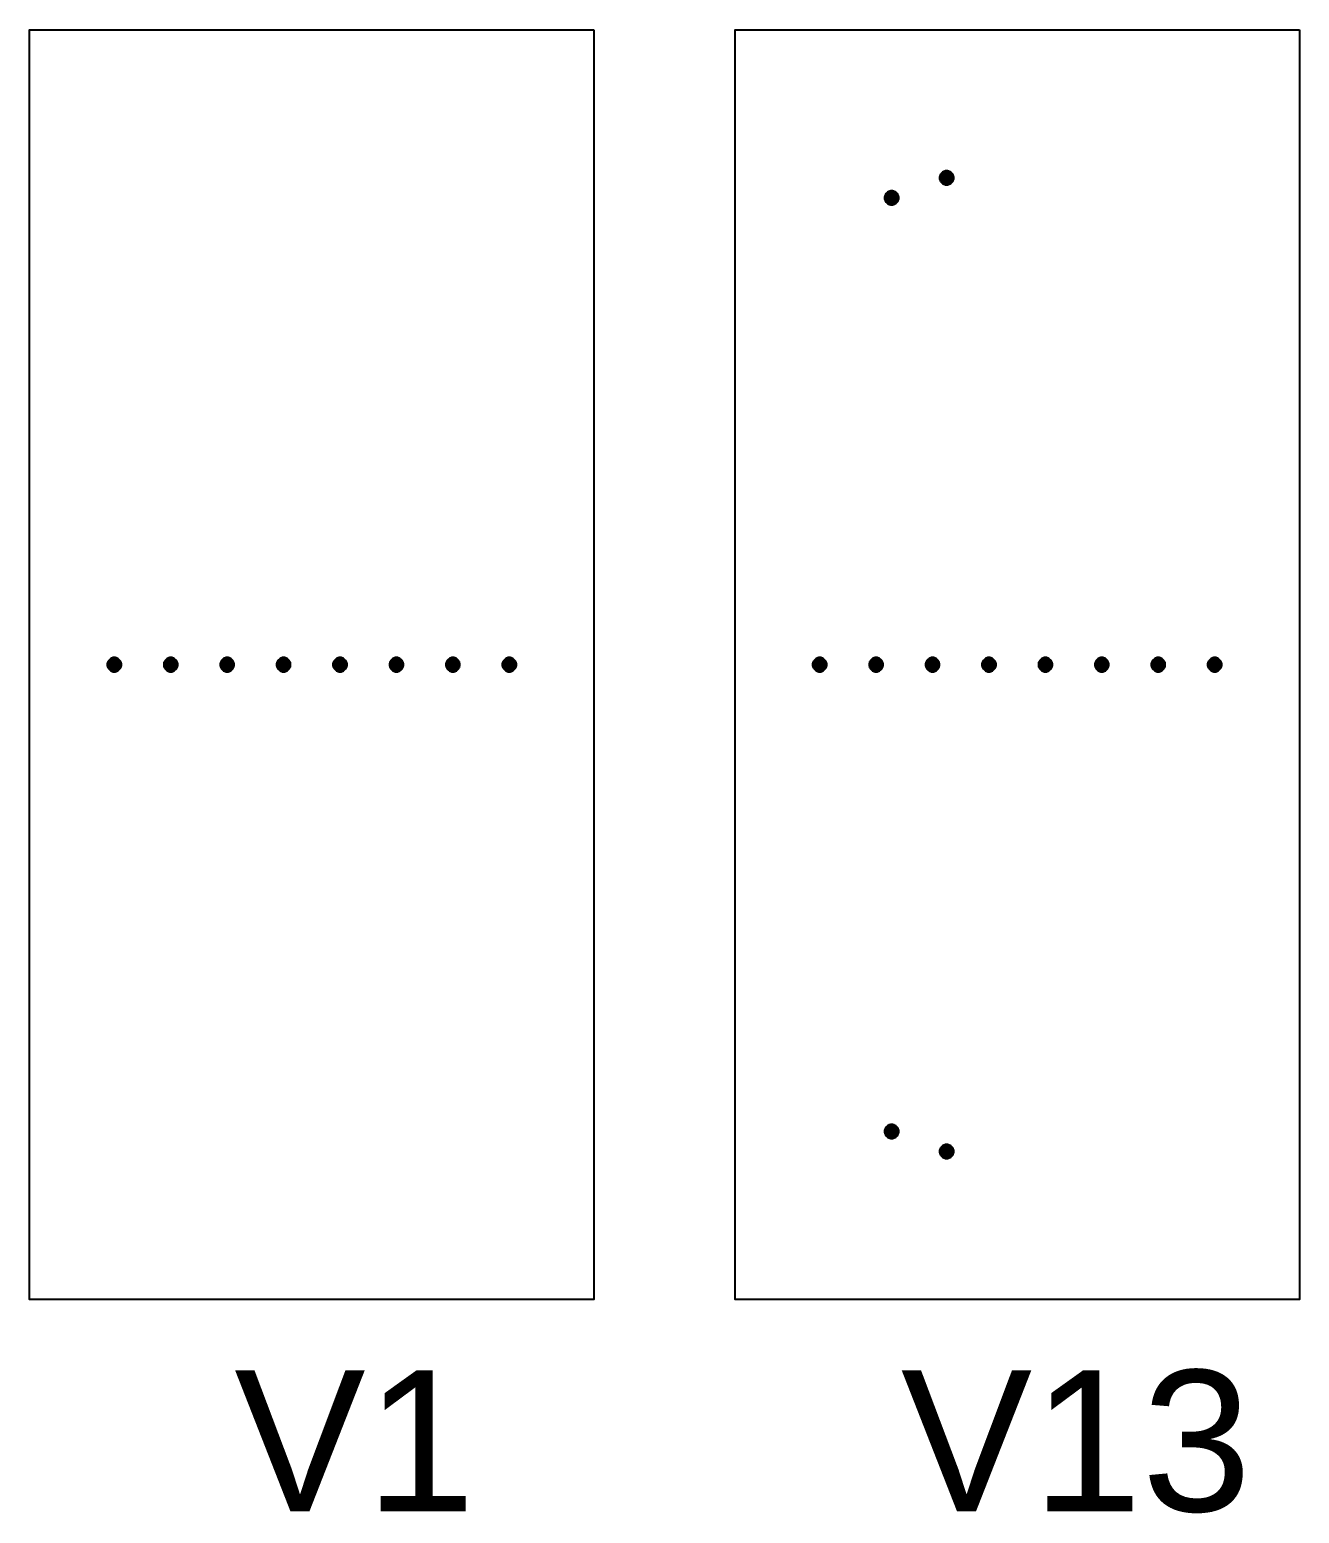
# Model space of a CAD drawing. Extents: x -2 to 177, y -6 to 16.
# Drawn here: x -2 to 7, y 4.99 to 15.5 of the extents above; entities that cross this region are included whole.
import ezdxf

# ---------------------------------------------------------------- set-up
doc = ezdxf.new("R2010")
doc.units = 0
doc.layers.get('0').update_dxf_attribs({"color": 255, "linetype": 'continuous'})
for name, color, linetype in [('Outline', 1, 'continuous'), ('V1', 233, 'continuous'), ('V13', 206, 'continuous')]:
    doc.layers.add(name, color=color, linetype=linetype)
doc.styles.get("Standard").update_dxf_attribs({"font": 'ARIAL.TTF'})

msp = doc.modelspace()

# ---------------------------------------------------------------- linework, layer by layer
at = {"layer": 'Outline'}
for points in [[(2, 15.5), (2, 6.5), (-2, 6.5), (-2, 15.5)], [(7, 15.5), (7, 6.5), (3, 6.5), (3, 15.5)]]:
    msp.add_lwpolyline(points, close=True, dxfattribs=at)
at = {"layer": 'V1'}
for points in [[(-1.35, 11), (-1.35, 11.007), (-1.352, 11.013), (-1.354, 11.019), (-1.357, 11.025), (-1.36, 11.03), (-1.365, 11.035), (-1.37, 11.04), (-1.375, 11.043), (-1.381, 11.046), (-1.387, 11.048), (-1.393, 11.05), (-1.4, 11.05), (-1.407, 11.05), (-1.413, 11.048), (-1.419, 11.046), (-1.425, 11.043), (-1.43, 11.04), (-1.435, 11.035), (-1.44, 11.03), (-1.443, 11.025), (-1.446, 11.019), (-1.448, 11.013), (-1.45, 11.007), (-1.45, 11), (-1.45, 10.993), (-1.448, 10.987), (-1.446, 10.981), (-1.443, 10.975), (-1.44, 10.97), (-1.435, 10.965), (-1.43, 10.96), (-1.425, 10.957), (-1.419, 10.954), (-1.413, 10.952), (-1.407, 10.95), (-1.4, 10.95), (-1.393, 10.95), (-1.387, 10.952), (-1.381, 10.954), (-1.375, 10.957), (-1.37, 10.96), (-1.365, 10.965), (-1.36, 10.97), (-1.357, 10.975), (-1.354, 10.981), (-1.352, 10.987), (-1.35, 10.993), (-1.35, 11)], [(-0.95, 11), (-0.95, 11.007), (-0.952, 11.013), (-0.954, 11.019), (-0.957, 11.025), (-0.96, 11.03), (-0.965, 11.035), (-0.97, 11.04), (-0.975, 11.043), (-0.981, 11.046), (-0.987, 11.048), (-0.993, 11.05), (-1, 11.05), (-1.007, 11.05), (-1.013, 11.048), (-1.019, 11.046), (-1.025, 11.043), (-1.03, 11.04), (-1.035, 11.035), (-1.04, 11.03), (-1.043, 11.025), (-1.046, 11.019), (-1.048, 11.013), (-1.05, 11.007), (-1.05, 11), (-1.05, 10.993), (-1.048, 10.987), (-1.046, 10.981), (-1.043, 10.975), (-1.04, 10.97), (-1.035, 10.965), (-1.03, 10.96), (-1.025, 10.957), (-1.019, 10.954), (-1.013, 10.952), (-1.007, 10.95), (-1, 10.95), (-0.993, 10.95), (-0.987, 10.952), (-0.981, 10.954), (-0.975, 10.957), (-0.97, 10.96), (-0.965, 10.965), (-0.96, 10.97), (-0.957, 10.975), (-0.954, 10.981), (-0.952, 10.987), (-0.95, 10.993), (-0.95, 11)], [(-0.55, 11), (-0.55, 11.007), (-0.552, 11.013), (-0.554, 11.019), (-0.557, 11.025), (-0.56, 11.03), (-0.565, 11.035), (-0.57, 11.04), (-0.575, 11.043), (-0.581, 11.046), (-0.587, 11.048), (-0.593, 11.05), (-0.6, 11.05), (-0.607, 11.05), (-0.613, 11.048), (-0.619, 11.046), (-0.625, 11.043), (-0.63, 11.04), (-0.635, 11.035), (-0.64, 11.03), (-0.643, 11.025), (-0.646, 11.019), (-0.648, 11.013), (-0.65, 11.007), (-0.65, 11), (-0.65, 10.993), (-0.648, 10.987), (-0.646, 10.981), (-0.643, 10.975), (-0.64, 10.97), (-0.635, 10.965), (-0.63, 10.96), (-0.625, 10.957), (-0.619, 10.954), (-0.613, 10.952), (-0.607, 10.95), (-0.6, 10.95), (-0.593, 10.95), (-0.587, 10.952), (-0.581, 10.954), (-0.575, 10.957), (-0.57, 10.96), (-0.565, 10.965), (-0.56, 10.97), (-0.557, 10.975), (-0.554, 10.981), (-0.552, 10.987), (-0.55, 10.993), (-0.55, 11)], [(-0.15, 11), (-0.15, 11.007), (-0.152, 11.013), (-0.154, 11.019), (-0.157, 11.025), (-0.16, 11.03), (-0.165, 11.035), (-0.17, 11.04), (-0.175, 11.043), (-0.181, 11.046), (-0.187, 11.048), (-0.193, 11.05), (-0.2, 11.05), (-0.207, 11.05), (-0.213, 11.048), (-0.219, 11.046), (-0.225, 11.043), (-0.23, 11.04), (-0.235, 11.035), (-0.24, 11.03), (-0.243, 11.025), (-0.246, 11.019), (-0.248, 11.013), (-0.25, 11.007), (-0.25, 11), (-0.25, 10.993), (-0.248, 10.987), (-0.246, 10.981), (-0.243, 10.975), (-0.24, 10.97), (-0.235, 10.965), (-0.23, 10.96), (-0.225, 10.957), (-0.219, 10.954), (-0.213, 10.952), (-0.207, 10.95), (-0.2, 10.95), (-0.193, 10.95), (-0.187, 10.952), (-0.181, 10.954), (-0.175, 10.957), (-0.17, 10.96), (-0.165, 10.965), (-0.16, 10.97), (-0.157, 10.975), (-0.154, 10.981), (-0.152, 10.987), (-0.15, 10.993), (-0.15, 11)], [(0.25, 11), (0.25, 11.007), (0.248, 11.013), (0.246, 11.019), (0.243, 11.025), (0.24, 11.03), (0.235, 11.035), (0.23, 11.04), (0.225, 11.043), (0.219, 11.046), (0.213, 11.048), (0.207, 11.05), (0.2, 11.05), (0.193, 11.05), (0.187, 11.048), (0.181, 11.046), (0.175, 11.043), (0.17, 11.04), (0.165, 11.035), (0.16, 11.03), (0.157, 11.025), (0.154, 11.019), (0.152, 11.013), (0.15, 11.007), (0.15, 11), (0.15, 10.993), (0.152, 10.987), (0.154, 10.981), (0.157, 10.975), (0.16, 10.97), (0.165, 10.965), (0.17, 10.96), (0.175, 10.957), (0.181, 10.954), (0.187, 10.952), (0.193, 10.95), (0.2, 10.95), (0.207, 10.95), (0.213, 10.952), (0.219, 10.954), (0.225, 10.957), (0.23, 10.96), (0.235, 10.965), (0.24, 10.97), (0.243, 10.975), (0.246, 10.981), (0.248, 10.987), (0.25, 10.993), (0.25, 11)], [(0.65, 11), (0.65, 11.007), (0.648, 11.013), (0.646, 11.019), (0.643, 11.025), (0.64, 11.03), (0.635, 11.035), (0.63, 11.04), (0.625, 11.043), (0.619, 11.046), (0.613, 11.048), (0.607, 11.05), (0.6, 11.05), (0.593, 11.05), (0.587, 11.048), (0.581, 11.046), (0.575, 11.043), (0.57, 11.04), (0.565, 11.035), (0.56, 11.03), (0.557, 11.025), (0.554, 11.019), (0.552, 11.013), (0.55, 11.007), (0.55, 11), (0.55, 10.993), (0.552, 10.987), (0.554, 10.981), (0.557, 10.975), (0.56, 10.97), (0.565, 10.965), (0.57, 10.96), (0.575, 10.957), (0.581, 10.954), (0.587, 10.952), (0.593, 10.95), (0.6, 10.95), (0.607, 10.95), (0.613, 10.952), (0.619, 10.954), (0.625, 10.957), (0.63, 10.96), (0.635, 10.965), (0.64, 10.97), (0.643, 10.975), (0.646, 10.981), (0.648, 10.987), (0.65, 10.993), (0.65, 11)], [(1.05, 11), (1.05, 11.007), (1.048, 11.013), (1.046, 11.019), (1.043, 11.025), (1.04, 11.03), (1.035, 11.035), (1.03, 11.04), (1.025, 11.043), (1.019, 11.046), (1.013, 11.048), (1.007, 11.05), (1, 11.05), (0.993, 11.05), (0.987, 11.048), (0.981, 11.046), (0.975, 11.043), (0.97, 11.04), (0.965, 11.035), (0.96, 11.03), (0.957, 11.025), (0.954, 11.019), (0.952, 11.013), (0.95, 11.007), (0.95, 11), (0.95, 10.993), (0.952, 10.987), (0.954, 10.981), (0.957, 10.975), (0.96, 10.97), (0.965, 10.965), (0.97, 10.96), (0.975, 10.957), (0.981, 10.954), (0.987, 10.952), (0.993, 10.95), (1, 10.95), (1.007, 10.95), (1.013, 10.952), (1.019, 10.954), (1.025, 10.957), (1.03, 10.96), (1.035, 10.965), (1.04, 10.97), (1.043, 10.975), (1.046, 10.981), (1.048, 10.987), (1.05, 10.993), (1.05, 11)], [(1.45, 11), (1.45, 11.007), (1.448, 11.013), (1.446, 11.019), (1.443, 11.025), (1.44, 11.03), (1.435, 11.035), (1.43, 11.04), (1.425, 11.043), (1.419, 11.046), (1.413, 11.048), (1.407, 11.05), (1.4, 11.05), (1.393, 11.05), (1.387, 11.048), (1.381, 11.046), (1.375, 11.043), (1.37, 11.04), (1.365, 11.035), (1.36, 11.03), (1.357, 11.025), (1.354, 11.019), (1.352, 11.013), (1.35, 11.007), (1.35, 11), (1.35, 10.993), (1.352, 10.987), (1.354, 10.981), (1.357, 10.975), (1.36, 10.97), (1.365, 10.965), (1.37, 10.96), (1.375, 10.957), (1.381, 10.954), (1.387, 10.952), (1.393, 10.95), (1.4, 10.95), (1.407, 10.95), (1.413, 10.952), (1.419, 10.954), (1.425, 10.957), (1.43, 10.96), (1.435, 10.965), (1.44, 10.97), (1.443, 10.975), (1.446, 10.981), (1.448, 10.987), (1.45, 10.993), (1.45, 11)]]:
    msp.add_lwpolyline(points, close=True, dxfattribs=at)
for points in [[(-1.419, 11.046), (-1.435, 11.035), (-1.4, 11)], [(-1.4, 11.05), (-1.419, 11.046), (-1.4, 11)], [(-1.381, 11.046), (-1.4, 11.05), (-1.4, 11)], [(-1.365, 11.035), (-1.381, 11.046), (-1.4, 11)], [(-1.019, 11.046), (-1.035, 11.035), (-1, 11)], [(-1, 11.05), (-1.019, 11.046), (-1, 11)], [(-0.981, 11.046), (-1, 11.05), (-1, 11)], [(-0.965, 11.035), (-0.981, 11.046), (-1, 11)], [(-0.619, 11.046), (-0.635, 11.035), (-0.6, 11)], [(-0.6, 11.05), (-0.619, 11.046), (-0.6, 11)], [(-0.581, 11.046), (-0.6, 11.05), (-0.6, 11)], [(-0.565, 11.035), (-0.581, 11.046), (-0.6, 11)], [(-0.219, 11.046), (-0.235, 11.035), (-0.2, 11)], [(-0.2, 11.05), (-0.219, 11.046), (-0.2, 11)], [(-0.181, 11.046), (-0.2, 11.05), (-0.2, 11)], [(-0.165, 11.035), (-0.181, 11.046), (-0.2, 11)], [(0.181, 11.046), (0.165, 11.035), (0.2, 11)], [(0.2, 11.05), (0.181, 11.046), (0.2, 11)], [(0.219, 11.046), (0.2, 11.05), (0.2, 11)], [(0.235, 11.035), (0.219, 11.046), (0.2, 11)], [(0.581, 11.046), (0.565, 11.035), (0.6, 11)], [(0.6, 11.05), (0.581, 11.046), (0.6, 11)], [(0.619, 11.046), (0.6, 11.05), (0.6, 11)], [(0.635, 11.035), (0.619, 11.046), (0.6, 11)], [(0.981, 11.046), (0.965, 11.035), (1, 11)], [(1, 11.05), (0.981, 11.046), (1, 11)], [(1.019, 11.046), (1, 11.05), (1, 11)], [(1.035, 11.035), (1.019, 11.046), (1, 11)], [(1.381, 11.046), (1.365, 11.035), (1.4, 11)], [(1.4, 11.05), (1.381, 11.046), (1.4, 11)], [(1.419, 11.046), (1.4, 11.05), (1.4, 11)], [(1.435, 11.035), (1.419, 11.046), (1.4, 11)], [(-1.446, 11.019), (-1.45, 11), (-1.4, 11)], [(-1.45, 11), (-1.446, 10.981), (-1.4, 11)], [(-1.435, 11.035), (-1.446, 11.019), (-1.4, 11)], [(-1.446, 10.981), (-1.435, 10.965), (-1.4, 11)], [(-1.435, 10.965), (-1.419, 10.954), (-1.4, 11)], [(-1.419, 10.954), (-1.4, 10.95), (-1.4, 11)], [(-1.354, 11.019), (-1.365, 11.035), (-1.4, 11)], [(-1.35, 11), (-1.354, 11.019), (-1.4, 11)], [(-1.4, 10.95), (-1.381, 10.954), (-1.4, 11)], [(-1.381, 10.954), (-1.365, 10.965), (-1.4, 11)], [(-1.365, 10.965), (-1.354, 10.981), (-1.4, 11)], [(-1.354, 10.981), (-1.35, 11), (-1.4, 11)], [(-1.046, 11.019), (-1.05, 11), (-1, 11)], [(-1.05, 11), (-1.046, 10.981), (-1, 11)], [(-1.035, 11.035), (-1.046, 11.019), (-1, 11)], [(-1.046, 10.981), (-1.035, 10.965), (-1, 11)], [(-1.035, 10.965), (-1.019, 10.954), (-1, 11)], [(-1.019, 10.954), (-1, 10.95), (-1, 11)], [(-0.954, 11.019), (-0.965, 11.035), (-1, 11)], [(-0.95, 11), (-0.954, 11.019), (-1, 11)], [(-1, 10.95), (-0.981, 10.954), (-1, 11)], [(-0.981, 10.954), (-0.965, 10.965), (-1, 11)], [(-0.965, 10.965), (-0.954, 10.981), (-1, 11)], [(-0.954, 10.981), (-0.95, 11), (-1, 11)], [(-0.646, 11.019), (-0.65, 11), (-0.6, 11)], [(-0.65, 11), (-0.646, 10.981), (-0.6, 11)], [(-0.635, 11.035), (-0.646, 11.019), (-0.6, 11)], [(-0.646, 10.981), (-0.635, 10.965), (-0.6, 11)], [(-0.635, 10.965), (-0.619, 10.954), (-0.6, 11)], [(-0.619, 10.954), (-0.6, 10.95), (-0.6, 11)], [(-0.554, 11.019), (-0.565, 11.035), (-0.6, 11)], [(-0.55, 11), (-0.554, 11.019), (-0.6, 11)], [(-0.6, 10.95), (-0.581, 10.954), (-0.6, 11)], [(-0.581, 10.954), (-0.565, 10.965), (-0.6, 11)], [(-0.565, 10.965), (-0.554, 10.981), (-0.6, 11)], [(-0.554, 10.981), (-0.55, 11), (-0.6, 11)], [(-0.246, 11.019), (-0.25, 11), (-0.2, 11)], [(-0.25, 11), (-0.246, 10.981), (-0.2, 11)], [(-0.235, 11.035), (-0.246, 11.019), (-0.2, 11)], [(-0.246, 10.981), (-0.235, 10.965), (-0.2, 11)], [(-0.235, 10.965), (-0.219, 10.954), (-0.2, 11)], [(-0.219, 10.954), (-0.2, 10.95), (-0.2, 11)], [(-0.154, 11.019), (-0.165, 11.035), (-0.2, 11)], [(-0.15, 11), (-0.154, 11.019), (-0.2, 11)], [(-0.2, 10.95), (-0.181, 10.954), (-0.2, 11)], [(-0.181, 10.954), (-0.165, 10.965), (-0.2, 11)], [(-0.165, 10.965), (-0.154, 10.981), (-0.2, 11)], [(-0.154, 10.981), (-0.15, 11), (-0.2, 11)], [(0.154, 11.019), (0.15, 11), (0.2, 11)], [(0.15, 11), (0.154, 10.981), (0.2, 11)], [(0.165, 11.035), (0.154, 11.019), (0.2, 11)], [(0.154, 10.981), (0.165, 10.965), (0.2, 11)], [(0.165, 10.965), (0.181, 10.954), (0.2, 11)], [(0.181, 10.954), (0.2, 10.95), (0.2, 11)], [(0.246, 11.019), (0.235, 11.035), (0.2, 11)], [(0.25, 11), (0.246, 11.019), (0.2, 11)], [(0.2, 10.95), (0.219, 10.954), (0.2, 11)], [(0.219, 10.954), (0.235, 10.965), (0.2, 11)], [(0.235, 10.965), (0.246, 10.981), (0.2, 11)], [(0.246, 10.981), (0.25, 11), (0.2, 11)], [(0.554, 11.019), (0.55, 11), (0.6, 11)], [(0.55, 11), (0.554, 10.981), (0.6, 11)], [(0.565, 11.035), (0.554, 11.019), (0.6, 11)], [(0.554, 10.981), (0.565, 10.965), (0.6, 11)], [(0.565, 10.965), (0.581, 10.954), (0.6, 11)], [(0.581, 10.954), (0.6, 10.95), (0.6, 11)], [(0.646, 11.019), (0.635, 11.035), (0.6, 11)], [(0.65, 11), (0.646, 11.019), (0.6, 11)], [(0.6, 10.95), (0.619, 10.954), (0.6, 11)], [(0.619, 10.954), (0.635, 10.965), (0.6, 11)], [(0.635, 10.965), (0.646, 10.981), (0.6, 11)], [(0.646, 10.981), (0.65, 11), (0.6, 11)], [(0.954, 11.019), (0.95, 11), (1, 11)], [(0.95, 11), (0.954, 10.981), (1, 11)], [(0.965, 11.035), (0.954, 11.019), (1, 11)], [(0.954, 10.981), (0.965, 10.965), (1, 11)], [(0.965, 10.965), (0.981, 10.954), (1, 11)], [(0.981, 10.954), (1, 10.95), (1, 11)], [(1.046, 11.019), (1.035, 11.035), (1, 11)], [(1.05, 11), (1.046, 11.019), (1, 11)], [(1, 10.95), (1.019, 10.954), (1, 11)], [(1.019, 10.954), (1.035, 10.965), (1, 11)], [(1.035, 10.965), (1.046, 10.981), (1, 11)], [(1.046, 10.981), (1.05, 11), (1, 11)], [(1.354, 11.019), (1.35, 11), (1.4, 11)], [(1.35, 11), (1.354, 10.981), (1.4, 11)], [(1.365, 11.035), (1.354, 11.019), (1.4, 11)], [(1.354, 10.981), (1.365, 10.965), (1.4, 11)], [(1.365, 10.965), (1.381, 10.954), (1.4, 11)], [(1.381, 10.954), (1.4, 10.95), (1.4, 11)], [(1.446, 11.019), (1.435, 11.035), (1.4, 11)], [(1.45, 11), (1.446, 11.019), (1.4, 11)], [(1.4, 10.95), (1.419, 10.954), (1.4, 11)], [(1.419, 10.954), (1.435, 10.965), (1.4, 11)], [(1.435, 10.965), (1.446, 10.981), (1.4, 11)], [(1.446, 10.981), (1.45, 11), (1.4, 11)]]:
    msp.add_solid(points, dxfattribs=at)
at = {"layer": 'V13'}
for points in [[(4.55, 14.45), (4.55, 14.457), (4.548, 14.463), (4.546, 14.469), (4.543, 14.475), (4.54, 14.48), (4.535, 14.485), (4.53, 14.49), (4.525, 14.493), (4.519, 14.496), (4.513, 14.498), (4.507, 14.5), (4.5, 14.5), (4.493, 14.5), (4.487, 14.498), (4.481, 14.496), (4.475, 14.493), (4.47, 14.49), (4.465, 14.485), (4.46, 14.48), (4.457, 14.475), (4.454, 14.469), (4.452, 14.463), (4.45, 14.457), (4.45, 14.45), (4.45, 14.443), (4.452, 14.437), (4.454, 14.431), (4.457, 14.425), (4.46, 14.42), (4.465, 14.415), (4.47, 14.41), (4.475, 14.407), (4.481, 14.404), (4.487, 14.402), (4.493, 14.4), (4.5, 14.4), (4.507, 14.4), (4.513, 14.402), (4.519, 14.404), (4.525, 14.407), (4.53, 14.41), (4.535, 14.415), (4.54, 14.42), (4.543, 14.425), (4.546, 14.431), (4.548, 14.437), (4.55, 14.443), (4.55, 14.45)], [(4.16, 14.308), (4.16, 14.315), (4.158, 14.321), (4.156, 14.327), (4.153, 14.333), (4.15, 14.338), (4.145, 14.343), (4.14, 14.348), (4.135, 14.351), (4.129, 14.354), (4.123, 14.356), (4.117, 14.358), (4.11, 14.358), (4.104, 14.358), (4.097, 14.356), (4.091, 14.354), (4.085, 14.351), (4.08, 14.348), (4.075, 14.343), (4.07, 14.338), (4.067, 14.333), (4.064, 14.327), (4.062, 14.321), (4.06, 14.315), (4.06, 14.308), (4.06, 14.302), (4.062, 14.295), (4.064, 14.289), (4.067, 14.283), (4.07, 14.278), (4.075, 14.273), (4.08, 14.268), (4.085, 14.265), (4.091, 14.262), (4.097, 14.26), (4.104, 14.258), (4.11, 14.258), (4.117, 14.258), (4.123, 14.26), (4.129, 14.262), (4.135, 14.265), (4.14, 14.268), (4.145, 14.273), (4.15, 14.278), (4.153, 14.283), (4.156, 14.289), (4.158, 14.295), (4.16, 14.302), (4.16, 14.308)], [(3.65, 11), (3.65, 11.007), (3.648, 11.013), (3.646, 11.019), (3.643, 11.025), (3.64, 11.03), (3.635, 11.035), (3.63, 11.04), (3.625, 11.043), (3.619, 11.046), (3.613, 11.048), (3.607, 11.05), (3.6, 11.05), (3.593, 11.05), (3.587, 11.048), (3.581, 11.046), (3.575, 11.043), (3.57, 11.04), (3.565, 11.035), (3.56, 11.03), (3.557, 11.025), (3.554, 11.019), (3.552, 11.013), (3.55, 11.007), (3.55, 11), (3.55, 10.993), (3.552, 10.987), (3.554, 10.981), (3.557, 10.975), (3.56, 10.97), (3.565, 10.965), (3.57, 10.96), (3.575, 10.957), (3.581, 10.954), (3.587, 10.952), (3.593, 10.95), (3.6, 10.95), (3.607, 10.95), (3.613, 10.952), (3.619, 10.954), (3.625, 10.957), (3.63, 10.96), (3.635, 10.965), (3.64, 10.97), (3.643, 10.975), (3.646, 10.981), (3.648, 10.987), (3.65, 10.993), (3.65, 11)], [(4.05, 11), (4.05, 11.007), (4.048, 11.013), (4.046, 11.019), (4.043, 11.025), (4.04, 11.03), (4.035, 11.035), (4.03, 11.04), (4.025, 11.043), (4.019, 11.046), (4.013, 11.048), (4.007, 11.05), (4, 11.05), (3.993, 11.05), (3.987, 11.048), (3.981, 11.046), (3.975, 11.043), (3.97, 11.04), (3.965, 11.035), (3.96, 11.03), (3.957, 11.025), (3.954, 11.019), (3.952, 11.013), (3.95, 11.007), (3.95, 11), (3.95, 10.993), (3.952, 10.987), (3.954, 10.981), (3.957, 10.975), (3.96, 10.97), (3.965, 10.965), (3.97, 10.96), (3.975, 10.957), (3.981, 10.954), (3.987, 10.952), (3.993, 10.95), (4, 10.95), (4.007, 10.95), (4.013, 10.952), (4.019, 10.954), (4.025, 10.957), (4.03, 10.96), (4.035, 10.965), (4.04, 10.97), (4.043, 10.975), (4.046, 10.981), (4.048, 10.987), (4.05, 10.993), (4.05, 11)], [(4.45, 11), (4.45, 11.007), (4.448, 11.013), (4.446, 11.019), (4.443, 11.025), (4.44, 11.03), (4.435, 11.035), (4.43, 11.04), (4.425, 11.043), (4.419, 11.046), (4.413, 11.048), (4.407, 11.05), (4.4, 11.05), (4.393, 11.05), (4.387, 11.048), (4.381, 11.046), (4.375, 11.043), (4.37, 11.04), (4.365, 11.035), (4.36, 11.03), (4.357, 11.025), (4.354, 11.019), (4.352, 11.013), (4.35, 11.007), (4.35, 11), (4.35, 10.993), (4.352, 10.987), (4.354, 10.981), (4.357, 10.975), (4.36, 10.97), (4.365, 10.965), (4.37, 10.96), (4.375, 10.957), (4.381, 10.954), (4.387, 10.952), (4.393, 10.95), (4.4, 10.95), (4.407, 10.95), (4.413, 10.952), (4.419, 10.954), (4.425, 10.957), (4.43, 10.96), (4.435, 10.965), (4.44, 10.97), (4.443, 10.975), (4.446, 10.981), (4.448, 10.987), (4.45, 10.993), (4.45, 11)], [(4.85, 11), (4.85, 11.007), (4.848, 11.013), (4.846, 11.019), (4.843, 11.025), (4.84, 11.03), (4.835, 11.035), (4.83, 11.04), (4.825, 11.043), (4.819, 11.046), (4.813, 11.048), (4.807, 11.05), (4.8, 11.05), (4.793, 11.05), (4.787, 11.048), (4.781, 11.046), (4.775, 11.043), (4.77, 11.04), (4.765, 11.035), (4.76, 11.03), (4.757, 11.025), (4.754, 11.019), (4.752, 11.013), (4.75, 11.007), (4.75, 11), (4.75, 10.993), (4.752, 10.987), (4.754, 10.981), (4.757, 10.975), (4.76, 10.97), (4.765, 10.965), (4.77, 10.96), (4.775, 10.957), (4.781, 10.954), (4.787, 10.952), (4.793, 10.95), (4.8, 10.95), (4.807, 10.95), (4.813, 10.952), (4.819, 10.954), (4.825, 10.957), (4.83, 10.96), (4.835, 10.965), (4.84, 10.97), (4.843, 10.975), (4.846, 10.981), (4.848, 10.987), (4.85, 10.993), (4.85, 11)], [(5.25, 11), (5.25, 11.007), (5.248, 11.013), (5.246, 11.019), (5.243, 11.025), (5.24, 11.03), (5.235, 11.035), (5.23, 11.04), (5.225, 11.043), (5.219, 11.046), (5.213, 11.048), (5.207, 11.05), (5.2, 11.05), (5.193, 11.05), (5.187, 11.048), (5.181, 11.046), (5.175, 11.043), (5.17, 11.04), (5.165, 11.035), (5.16, 11.03), (5.157, 11.025), (5.154, 11.019), (5.152, 11.013), (5.15, 11.007), (5.15, 11), (5.15, 10.993), (5.152, 10.987), (5.154, 10.981), (5.157, 10.975), (5.16, 10.97), (5.165, 10.965), (5.17, 10.96), (5.175, 10.957), (5.181, 10.954), (5.187, 10.952), (5.193, 10.95), (5.2, 10.95), (5.207, 10.95), (5.213, 10.952), (5.219, 10.954), (5.225, 10.957), (5.23, 10.96), (5.235, 10.965), (5.24, 10.97), (5.243, 10.975), (5.246, 10.981), (5.248, 10.987), (5.25, 10.993), (5.25, 11)], [(5.65, 11), (5.65, 11.007), (5.648, 11.013), (5.646, 11.019), (5.643, 11.025), (5.64, 11.03), (5.635, 11.035), (5.63, 11.04), (5.625, 11.043), (5.619, 11.046), (5.613, 11.048), (5.607, 11.05), (5.6, 11.05), (5.593, 11.05), (5.587, 11.048), (5.581, 11.046), (5.575, 11.043), (5.57, 11.04), (5.565, 11.035), (5.56, 11.03), (5.557, 11.025), (5.554, 11.019), (5.552, 11.013), (5.55, 11.007), (5.55, 11), (5.55, 10.993), (5.552, 10.987), (5.554, 10.981), (5.557, 10.975), (5.56, 10.97), (5.565, 10.965), (5.57, 10.96), (5.575, 10.957), (5.581, 10.954), (5.587, 10.952), (5.593, 10.95), (5.6, 10.95), (5.607, 10.95), (5.613, 10.952), (5.619, 10.954), (5.625, 10.957), (5.63, 10.96), (5.635, 10.965), (5.64, 10.97), (5.643, 10.975), (5.646, 10.981), (5.648, 10.987), (5.65, 10.993), (5.65, 11)], [(6.05, 11), (6.05, 11.007), (6.048, 11.013), (6.046, 11.019), (6.043, 11.025), (6.04, 11.03), (6.035, 11.035), (6.03, 11.04), (6.025, 11.043), (6.019, 11.046), (6.013, 11.048), (6.007, 11.05), (6, 11.05), (5.993, 11.05), (5.987, 11.048), (5.981, 11.046), (5.975, 11.043), (5.97, 11.04), (5.965, 11.035), (5.96, 11.03), (5.957, 11.025), (5.954, 11.019), (5.952, 11.013), (5.95, 11.007), (5.95, 11), (5.95, 10.993), (5.952, 10.987), (5.954, 10.981), (5.957, 10.975), (5.96, 10.97), (5.965, 10.965), (5.97, 10.96), (5.975, 10.957), (5.981, 10.954), (5.987, 10.952), (5.993, 10.95), (6, 10.95), (6.007, 10.95), (6.013, 10.952), (6.019, 10.954), (6.025, 10.957), (6.03, 10.96), (6.035, 10.965), (6.04, 10.97), (6.043, 10.975), (6.046, 10.981), (6.048, 10.987), (6.05, 10.993), (6.05, 11)], [(6.45, 11), (6.45, 11.007), (6.448, 11.013), (6.446, 11.019), (6.443, 11.025), (6.44, 11.03), (6.435, 11.035), (6.43, 11.04), (6.425, 11.043), (6.419, 11.046), (6.413, 11.048), (6.407, 11.05), (6.4, 11.05), (6.393, 11.05), (6.387, 11.048), (6.381, 11.046), (6.375, 11.043), (6.37, 11.04), (6.365, 11.035), (6.36, 11.03), (6.357, 11.025), (6.354, 11.019), (6.352, 11.013), (6.35, 11.007), (6.35, 11), (6.35, 10.993), (6.352, 10.987), (6.354, 10.981), (6.357, 10.975), (6.36, 10.97), (6.365, 10.965), (6.37, 10.96), (6.375, 10.957), (6.381, 10.954), (6.387, 10.952), (6.393, 10.95), (6.4, 10.95), (6.407, 10.95), (6.413, 10.952), (6.419, 10.954), (6.425, 10.957), (6.43, 10.96), (6.435, 10.965), (6.44, 10.97), (6.443, 10.975), (6.446, 10.981), (6.448, 10.987), (6.45, 10.993), (6.45, 11)], [(4.16, 7.692), (4.16, 7.698), (4.158, 7.705), (4.156, 7.711), (4.153, 7.717), (4.15, 7.722), (4.145, 7.727), (4.14, 7.732), (4.135, 7.735), (4.129, 7.738), (4.123, 7.74), (4.117, 7.742), (4.11, 7.742), (4.104, 7.742), (4.097, 7.74), (4.091, 7.738), (4.085, 7.735), (4.08, 7.732), (4.075, 7.727), (4.07, 7.722), (4.067, 7.717), (4.064, 7.711), (4.062, 7.705), (4.06, 7.698), (4.06, 7.692), (4.06, 7.685), (4.062, 7.679), (4.064, 7.673), (4.067, 7.667), (4.07, 7.662), (4.075, 7.657), (4.08, 7.652), (4.085, 7.649), (4.091, 7.646), (4.097, 7.644), (4.104, 7.642), (4.11, 7.642), (4.117, 7.642), (4.123, 7.644), (4.129, 7.646), (4.135, 7.649), (4.14, 7.652), (4.145, 7.657), (4.15, 7.662), (4.153, 7.667), (4.156, 7.673), (4.158, 7.679), (4.16, 7.685), (4.16, 7.692)], [(4.55, 7.55), (4.55, 7.557), (4.548, 7.563), (4.546, 7.569), (4.543, 7.575), (4.54, 7.58), (4.535, 7.585), (4.53, 7.59), (4.525, 7.593), (4.519, 7.596), (4.513, 7.598), (4.507, 7.6), (4.5, 7.6), (4.493, 7.6), (4.487, 7.598), (4.481, 7.596), (4.475, 7.593), (4.47, 7.59), (4.465, 7.585), (4.46, 7.58), (4.457, 7.575), (4.454, 7.569), (4.452, 7.563), (4.45, 7.557), (4.45, 7.55), (4.45, 7.543), (4.452, 7.537), (4.454, 7.531), (4.457, 7.525), (4.46, 7.52), (4.465, 7.515), (4.47, 7.51), (4.475, 7.507), (4.481, 7.504), (4.487, 7.502), (4.493, 7.5), (4.5, 7.5), (4.507, 7.5), (4.513, 7.502), (4.519, 7.504), (4.525, 7.507), (4.53, 7.51), (4.535, 7.515), (4.54, 7.52), (4.543, 7.525), (4.546, 7.531), (4.548, 7.537), (4.55, 7.543), (4.55, 7.55)]]:
    msp.add_lwpolyline(points, close=True, dxfattribs=at)
for points in [[(4.454, 14.469), (4.45, 14.45), (4.5, 14.45)], [(4.45, 14.45), (4.454, 14.431), (4.5, 14.45)], [(4.465, 14.485), (4.454, 14.469), (4.5, 14.45)], [(4.454, 14.431), (4.465, 14.415), (4.5, 14.45)], [(4.481, 14.496), (4.465, 14.485), (4.5, 14.45)], [(4.465, 14.415), (4.481, 14.404), (4.5, 14.45)], [(4.5, 14.5), (4.481, 14.496), (4.5, 14.45)], [(4.481, 14.404), (4.5, 14.4), (4.5, 14.45)], [(4.519, 14.496), (4.5, 14.5), (4.5, 14.45)], [(4.535, 14.485), (4.519, 14.496), (4.5, 14.45)], [(4.546, 14.469), (4.535, 14.485), (4.5, 14.45)], [(4.55, 14.45), (4.546, 14.469), (4.5, 14.45)], [(4.5, 14.4), (4.519, 14.404), (4.5, 14.45)], [(4.519, 14.404), (4.535, 14.415), (4.5, 14.45)], [(4.535, 14.415), (4.546, 14.431), (4.5, 14.45)], [(4.546, 14.431), (4.55, 14.45), (4.5, 14.45)], [(4.064, 14.327), (4.06, 14.308), (4.11, 14.308)], [(4.06, 14.308), (4.064, 14.289), (4.11, 14.308)], [(4.075, 14.343), (4.064, 14.327), (4.11, 14.308)], [(4.064, 14.289), (4.075, 14.273), (4.11, 14.308)], [(4.091, 14.354), (4.075, 14.343), (4.11, 14.308)], [(4.075, 14.273), (4.091, 14.262), (4.11, 14.308)], [(4.11, 14.358), (4.091, 14.354), (4.11, 14.308)], [(4.091, 14.262), (4.11, 14.258), (4.11, 14.308)], [(4.129, 14.354), (4.11, 14.358), (4.11, 14.308)], [(4.145, 14.343), (4.129, 14.354), (4.11, 14.308)], [(4.156, 14.327), (4.145, 14.343), (4.11, 14.308)], [(4.16, 14.308), (4.156, 14.327), (4.11, 14.308)], [(4.11, 14.258), (4.129, 14.262), (4.11, 14.308)], [(4.129, 14.262), (4.145, 14.273), (4.11, 14.308)], [(4.145, 14.273), (4.156, 14.289), (4.11, 14.308)], [(4.156, 14.289), (4.16, 14.308), (4.11, 14.308)], [(3.581, 11.046), (3.565, 11.035), (3.6, 11)], [(3.6, 11.05), (3.581, 11.046), (3.6, 11)], [(3.619, 11.046), (3.6, 11.05), (3.6, 11)], [(3.635, 11.035), (3.619, 11.046), (3.6, 11)], [(3.981, 11.046), (3.965, 11.035), (4, 11)], [(4, 11.05), (3.981, 11.046), (4, 11)], [(4.019, 11.046), (4, 11.05), (4, 11)], [(4.035, 11.035), (4.019, 11.046), (4, 11)], [(4.381, 11.046), (4.365, 11.035), (4.4, 11)], [(4.4, 11.05), (4.381, 11.046), (4.4, 11)], [(4.419, 11.046), (4.4, 11.05), (4.4, 11)], [(4.435, 11.035), (4.419, 11.046), (4.4, 11)], [(4.781, 11.046), (4.765, 11.035), (4.8, 11)], [(4.8, 11.05), (4.781, 11.046), (4.8, 11)], [(4.819, 11.046), (4.8, 11.05), (4.8, 11)], [(4.835, 11.035), (4.819, 11.046), (4.8, 11)], [(5.181, 11.046), (5.165, 11.035), (5.2, 11)], [(5.2, 11.05), (5.181, 11.046), (5.2, 11)], [(5.219, 11.046), (5.2, 11.05), (5.2, 11)], [(5.235, 11.035), (5.219, 11.046), (5.2, 11)], [(5.581, 11.046), (5.565, 11.035), (5.6, 11)], [(5.6, 11.05), (5.581, 11.046), (5.6, 11)], [(5.619, 11.046), (5.6, 11.05), (5.6, 11)], [(5.635, 11.035), (5.619, 11.046), (5.6, 11)], [(5.981, 11.046), (5.965, 11.035), (6, 11)], [(6, 11.05), (5.981, 11.046), (6, 11)], [(6.019, 11.046), (6, 11.05), (6, 11)], [(6.035, 11.035), (6.019, 11.046), (6, 11)], [(6.381, 11.046), (6.365, 11.035), (6.4, 11)], [(6.4, 11.05), (6.381, 11.046), (6.4, 11)], [(6.419, 11.046), (6.4, 11.05), (6.4, 11)], [(6.435, 11.035), (6.419, 11.046), (6.4, 11)], [(3.554, 11.019), (3.55, 11), (3.6, 11)], [(3.55, 11), (3.554, 10.981), (3.6, 11)], [(3.565, 11.035), (3.554, 11.019), (3.6, 11)], [(3.554, 10.981), (3.565, 10.965), (3.6, 11)], [(3.565, 10.965), (3.581, 10.954), (3.6, 11)], [(3.581, 10.954), (3.6, 10.95), (3.6, 11)], [(3.646, 11.019), (3.635, 11.035), (3.6, 11)], [(3.65, 11), (3.646, 11.019), (3.6, 11)], [(3.6, 10.95), (3.619, 10.954), (3.6, 11)], [(3.619, 10.954), (3.635, 10.965), (3.6, 11)], [(3.635, 10.965), (3.646, 10.981), (3.6, 11)], [(3.646, 10.981), (3.65, 11), (3.6, 11)], [(3.954, 11.019), (3.95, 11), (4, 11)], [(3.95, 11), (3.954, 10.981), (4, 11)], [(3.965, 11.035), (3.954, 11.019), (4, 11)], [(3.954, 10.981), (3.965, 10.965), (4, 11)], [(3.965, 10.965), (3.981, 10.954), (4, 11)], [(3.981, 10.954), (4, 10.95), (4, 11)], [(4.046, 11.019), (4.035, 11.035), (4, 11)], [(4.05, 11), (4.046, 11.019), (4, 11)], [(4, 10.95), (4.019, 10.954), (4, 11)], [(4.019, 10.954), (4.035, 10.965), (4, 11)], [(4.035, 10.965), (4.046, 10.981), (4, 11)], [(4.046, 10.981), (4.05, 11), (4, 11)], [(4.354, 11.019), (4.35, 11), (4.4, 11)], [(4.35, 11), (4.354, 10.981), (4.4, 11)], [(4.365, 11.035), (4.354, 11.019), (4.4, 11)], [(4.354, 10.981), (4.365, 10.965), (4.4, 11)], [(4.365, 10.965), (4.381, 10.954), (4.4, 11)], [(4.381, 10.954), (4.4, 10.95), (4.4, 11)], [(4.446, 11.019), (4.435, 11.035), (4.4, 11)], [(4.45, 11), (4.446, 11.019), (4.4, 11)], [(4.4, 10.95), (4.419, 10.954), (4.4, 11)], [(4.419, 10.954), (4.435, 10.965), (4.4, 11)], [(4.435, 10.965), (4.446, 10.981), (4.4, 11)], [(4.446, 10.981), (4.45, 11), (4.4, 11)], [(4.754, 11.019), (4.75, 11), (4.8, 11)], [(4.75, 11), (4.754, 10.981), (4.8, 11)], [(4.765, 11.035), (4.754, 11.019), (4.8, 11)], [(4.754, 10.981), (4.765, 10.965), (4.8, 11)], [(4.765, 10.965), (4.781, 10.954), (4.8, 11)], [(4.781, 10.954), (4.8, 10.95), (4.8, 11)], [(4.846, 11.019), (4.835, 11.035), (4.8, 11)], [(4.85, 11), (4.846, 11.019), (4.8, 11)], [(4.8, 10.95), (4.819, 10.954), (4.8, 11)], [(4.819, 10.954), (4.835, 10.965), (4.8, 11)], [(4.835, 10.965), (4.846, 10.981), (4.8, 11)], [(4.846, 10.981), (4.85, 11), (4.8, 11)], [(5.154, 11.019), (5.15, 11), (5.2, 11)], [(5.15, 11), (5.154, 10.981), (5.2, 11)], [(5.165, 11.035), (5.154, 11.019), (5.2, 11)], [(5.154, 10.981), (5.165, 10.965), (5.2, 11)], [(5.165, 10.965), (5.181, 10.954), (5.2, 11)], [(5.181, 10.954), (5.2, 10.95), (5.2, 11)], [(5.246, 11.019), (5.235, 11.035), (5.2, 11)], [(5.25, 11), (5.246, 11.019), (5.2, 11)], [(5.2, 10.95), (5.219, 10.954), (5.2, 11)], [(5.219, 10.954), (5.235, 10.965), (5.2, 11)], [(5.235, 10.965), (5.246, 10.981), (5.2, 11)], [(5.246, 10.981), (5.25, 11), (5.2, 11)], [(5.554, 11.019), (5.55, 11), (5.6, 11)], [(5.55, 11), (5.554, 10.981), (5.6, 11)], [(5.565, 11.035), (5.554, 11.019), (5.6, 11)], [(5.554, 10.981), (5.565, 10.965), (5.6, 11)], [(5.565, 10.965), (5.581, 10.954), (5.6, 11)], [(5.581, 10.954), (5.6, 10.95), (5.6, 11)], [(5.646, 11.019), (5.635, 11.035), (5.6, 11)], [(5.65, 11), (5.646, 11.019), (5.6, 11)], [(5.6, 10.95), (5.619, 10.954), (5.6, 11)], [(5.619, 10.954), (5.635, 10.965), (5.6, 11)], [(5.635, 10.965), (5.646, 10.981), (5.6, 11)], [(5.646, 10.981), (5.65, 11), (5.6, 11)], [(5.954, 11.019), (5.95, 11), (6, 11)], [(5.95, 11), (5.954, 10.981), (6, 11)], [(5.965, 11.035), (5.954, 11.019), (6, 11)], [(5.954, 10.981), (5.965, 10.965), (6, 11)], [(5.965, 10.965), (5.981, 10.954), (6, 11)], [(5.981, 10.954), (6, 10.95), (6, 11)], [(6.046, 11.019), (6.035, 11.035), (6, 11)], [(6.05, 11), (6.046, 11.019), (6, 11)], [(6, 10.95), (6.019, 10.954), (6, 11)], [(6.019, 10.954), (6.035, 10.965), (6, 11)], [(6.035, 10.965), (6.046, 10.981), (6, 11)], [(6.046, 10.981), (6.05, 11), (6, 11)], [(6.354, 11.019), (6.35, 11), (6.4, 11)], [(6.35, 11), (6.354, 10.981), (6.4, 11)], [(6.365, 11.035), (6.354, 11.019), (6.4, 11)], [(6.354, 10.981), (6.365, 10.965), (6.4, 11)], [(6.365, 10.965), (6.381, 10.954), (6.4, 11)], [(6.381, 10.954), (6.4, 10.95), (6.4, 11)], [(6.446, 11.019), (6.435, 11.035), (6.4, 11)], [(6.45, 11), (6.446, 11.019), (6.4, 11)], [(6.4, 10.95), (6.419, 10.954), (6.4, 11)], [(6.419, 10.954), (6.435, 10.965), (6.4, 11)], [(6.435, 10.965), (6.446, 10.981), (6.4, 11)], [(6.446, 10.981), (6.45, 11), (6.4, 11)], [(4.064, 7.711), (4.06, 7.692), (4.11, 7.692)], [(4.06, 7.692), (4.064, 7.673), (4.11, 7.692)], [(4.075, 7.727), (4.064, 7.711), (4.11, 7.692)], [(4.064, 7.673), (4.075, 7.657), (4.11, 7.692)], [(4.091, 7.738), (4.075, 7.727), (4.11, 7.692)], [(4.075, 7.657), (4.091, 7.646), (4.11, 7.692)], [(4.11, 7.742), (4.091, 7.738), (4.11, 7.692)], [(4.091, 7.646), (4.11, 7.642), (4.11, 7.692)], [(4.129, 7.738), (4.11, 7.742), (4.11, 7.692)], [(4.145, 7.727), (4.129, 7.738), (4.11, 7.692)], [(4.156, 7.711), (4.145, 7.727), (4.11, 7.692)], [(4.16, 7.692), (4.156, 7.711), (4.11, 7.692)], [(4.11, 7.642), (4.129, 7.646), (4.11, 7.692)], [(4.129, 7.646), (4.145, 7.657), (4.11, 7.692)], [(4.145, 7.657), (4.156, 7.673), (4.11, 7.692)], [(4.156, 7.673), (4.16, 7.692), (4.11, 7.692)], [(4.465, 7.585), (4.454, 7.569), (4.5, 7.55)], [(4.481, 7.596), (4.465, 7.585), (4.5, 7.55)], [(4.5, 7.6), (4.481, 7.596), (4.5, 7.55)], [(4.519, 7.596), (4.5, 7.6), (4.5, 7.55)], [(4.535, 7.585), (4.519, 7.596), (4.5, 7.55)], [(4.546, 7.569), (4.535, 7.585), (4.5, 7.55)], [(4.454, 7.569), (4.45, 7.55), (4.5, 7.55)], [(4.45, 7.55), (4.454, 7.531), (4.5, 7.55)], [(4.454, 7.531), (4.465, 7.515), (4.5, 7.55)], [(4.465, 7.515), (4.481, 7.504), (4.5, 7.55)], [(4.481, 7.504), (4.5, 7.5), (4.5, 7.55)], [(4.55, 7.55), (4.546, 7.569), (4.5, 7.55)], [(4.5, 7.5), (4.519, 7.504), (4.5, 7.55)], [(4.519, 7.504), (4.535, 7.515), (4.5, 7.55)], [(4.535, 7.515), (4.546, 7.531), (4.5, 7.55)], [(4.546, 7.531), (4.55, 7.55), (4.5, 7.55)]]:
    msp.add_solid(points, dxfattribs=at)

# ---------------------------------------------------------------- texts
for s, p in [('V1', (-0.55, 5)), ('V13', (4.175, 5))]:
    msp.add_text(s, height=1).set_placement(p)

doc.saveas('drawing.dxf')
